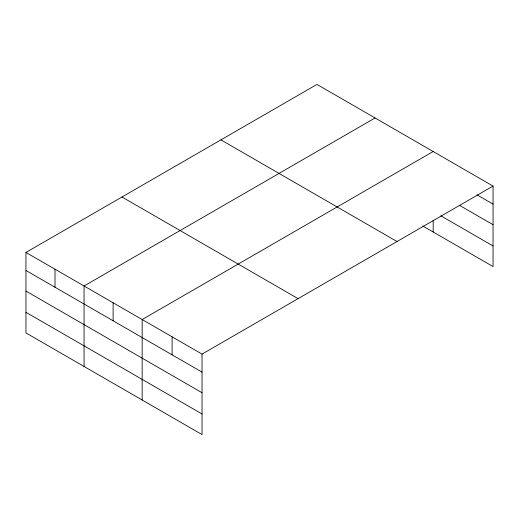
<?xml version="1.0" encoding="UTF-8"?>
<svg xmlns="http://www.w3.org/2000/svg" width="519" height="519" viewBox="0 0 519 519"><rect width="100%" height="100%" fill="white"/><g stroke="black" fill="none" stroke-linecap="round" stroke-linejoin="round"><path stroke-width="0.78" d="M25.95 252.442L202.034 354.101L202.034 434.578L25.95 332.919L25.95 252.442L316.966 84.422L493.05 186.081L493.05 266.558L422.803 226.005M375.075 117.969L84.059 285.988L84.059 366.466M433.183 151.516L142.161 319.535L142.161 400.013M202.034 354.101L493.05 186.081M477.039 194.852L493.05 204.097M459.633 205.42L493.05 224.714M440.839 215.807L493.05 245.948M220.932 139.87L397.016 241.53M121.984 196.993L298.068 298.652M25.95 270.457L202.034 372.117M25.95 291.068L202.034 392.727M25.95 312.308L202.034 413.967M433.183 220.101L433.183 231.993M172.094 336.818L172.094 354.834M113.11 302.759L113.11 320.781M55.001 269.212L55.001 287.234"/></g></svg>
